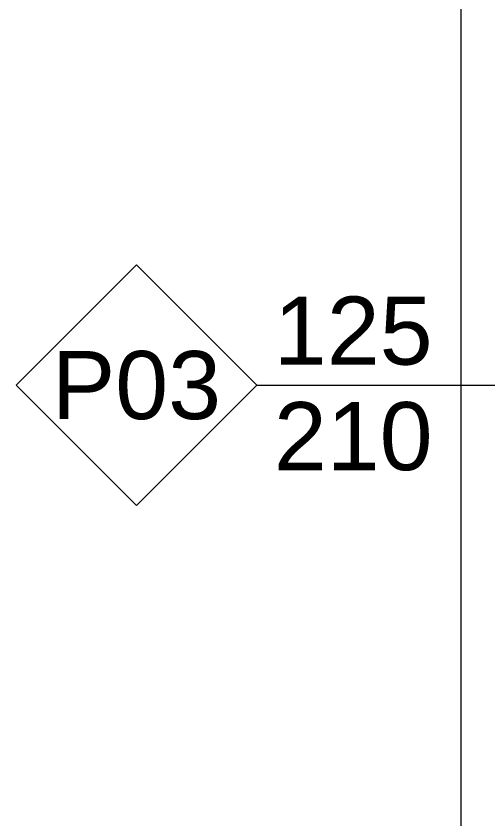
# Model space of a CAD drawing. Extents: x -1439 to 23780, y -1362 to 4476.
# Drawn here: x 12947.2 to 13016.4, y 1700 to 1817.9 of the extents above; entities that cross this region are included whole.
import ezdxf
from ezdxf.enums import TextEntityAlignment as Align

# ---------------------------------------------------------------- set-up
doc = ezdxf.new("R2010")
doc.units = 0
doc.header["$MEASUREMENT"] = 0
doc.layers.get('0').update_dxf_attribs({"color": 9, "lineweight": 9})
doc.layers.add('Audi$0$06C', color=8, linetype='Continuous', lineweight=9)
doc.layers.add('Audi$0$22', color=8, linetype='Continuous', lineweight=9)
doc.styles.add('Audi$0$Arial', font='arial.ttf', dxfattribs={"height": 2.5})

# ---------------------------------------------------------------- blocks, each defined once
blk = doc.blocks.new('Audi$0$0_windowno')
for points in [[(0, 3.536), (-3.536, 0), (0, -3.536), (3.536, 0), (0, 3.536)], [(3.536, 0), (11.536, 0)]]:
    blk.add_lwpolyline(points)
at = {"style": 'Audi$0$Arial'}
blk.add_attdef('GENISLIK', text='', height=2, dxfattribs=at).set_placement((4.036, 0), align=Align.BOTTOM_LEFT)
blk.add_attdef('PENCERENO', text='', height=2, dxfattribs=at).set_placement((0, 0), align=Align.MIDDLE_CENTER)
blk.add_attdef('YUKSEKLIK', text='', height=2, dxfattribs=at).set_placement((4.036, -0.5), align=Align.TOP_LEFT)
blk = doc.blocks.new('Audi$0$KAPI KODLARI 2. KAT')
at = {"layer": 'Audi$0$22', "xscale": 5, "yscale": 5, "zscale": 5}
blk.add_blockref('Audi$0$0_windowno', (12964.83, 1763.72), dxfattribs=at).add_auto_attribs({'PENCERENO': 'P03', 'GENISLIK': '125', 'YUKSEKLIK': '210'})
blk = doc.blocks.new('Audi$0$p-2. kat planı')
at = {"layer": 'Audi$0$06C'}
blk.add_lwpolyline([(13012.5, 1124.33), (13012.5, 1124.33), (13012.5, 2865), (16712.5, 2865), (16712.49, 2206.39)], dxfattribs=at)
blk.add_lwpolyline([(13012.5, 1124.33), (13012.5, 1124.33), (13012.5, 2865), (16712.5, 2865), (16712.49, 2206.39)], dxfattribs=at)

msp = doc.modelspace()

# ---------------------------------------------------------------- block references
msp.add_blockref('Audi$0$p-2. kat planı', (0, 0))
at = {"layer": 'Audi$0$22'}
msp.add_blockref('Audi$0$KAPI KODLARI 2. KAT', (0, 0), dxfattribs=at)

doc.saveas('drawing.dxf')
